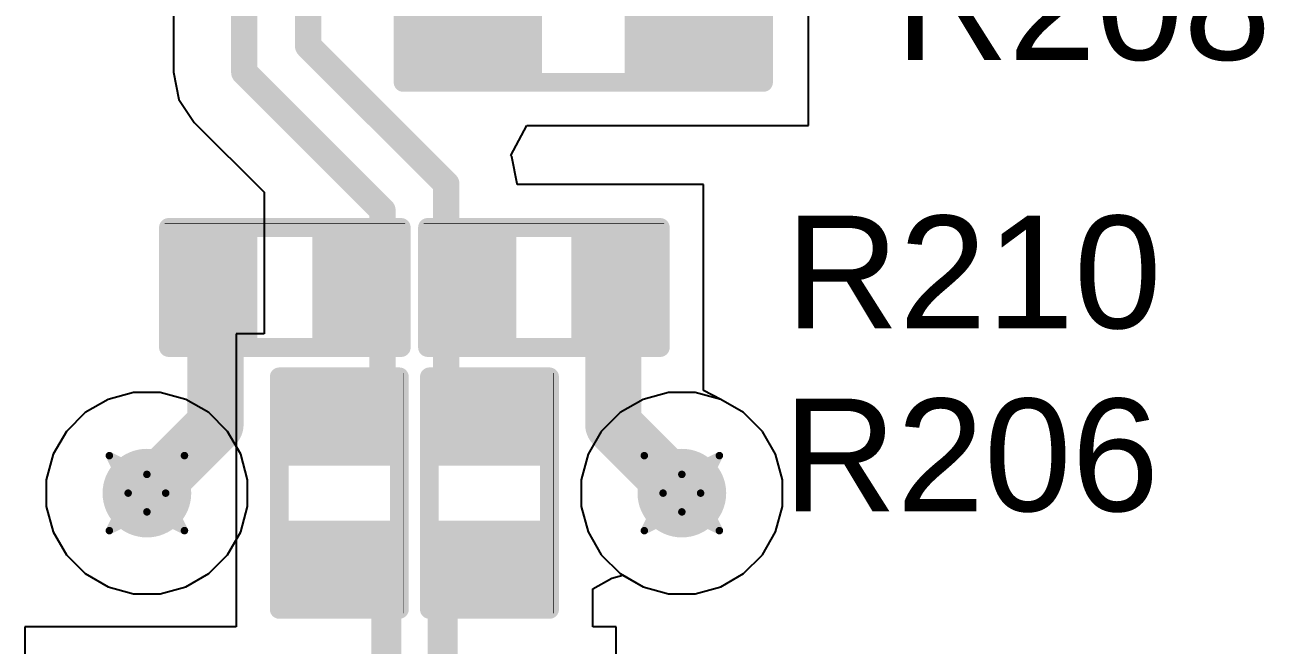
# Model space of a CAD drawing. Header units: inches. Extents: x -36 to 349, y -11 to 240.
# Drawn here: x 22.56 to 30.94, y 102.73 to 106.94 of the extents above; entities that cross this region are included whole.
import ezdxf

# ---------------------------------------------------------------- set-up
doc = ezdxf.new("R2010")
doc.units = ezdxf.units.IN
for name, color, linetype in [('Bottom Layer', 5, 'Continuous'), ('Drill Drawing', 1, 'Continuous'), ('Layer 1', 16, 'Continuous'), ('Layer 2', 76, 'Continuous'), ('Top Layer', 1, 'Continuous'), ('Top Overlay', 2, 'Continuous'), ('Top Paste', 8, 'Continuous'), ('Top Solder', 216, 'Continuous'), ('Via Holes', 16, 'Continuous')]:
    doc.layers.add(name, color=color, linetype=linetype)
doc.styles.add('Arial', font='', dxfattribs={"height": 0.2})
doc.styles.get('Arial').set_extended_font_data('Arial')

# ---------------------------------------------------------------- blocks, each defined once
blk = doc.blocks.new('R___0402_187')
at = {"layer": 'Top Layer'}
for points in [[(-0.6985, -0.3175), (-0.6985, 0.3175), (-0.2413, 0.3175), (-0.2413, -0.3175)], [(0.2413, -0.3175), (0.2413, 0.3175), (0.6985, 0.3175), (0.6985, -0.3175)]]:
    blk.add_hatch(color=1, dxfattribs=at).paths.add_polyline_path(points)
at = {"layer": 'Top Paste'}
for points in [[(-0.6985, -0.3175), (-0.6985, 0.3175), (-0.2413, 0.3175), (-0.2413, -0.3175)], [(0.2413, -0.3175), (0.2413, 0.3175), (0.6985, 0.3175), (0.6985, -0.3175)]]:
    blk.add_hatch(color=8, dxfattribs=at).paths.add_polyline_path(points)
at = {"layer": 'Top Solder'}
for points in [[(-0.7535, -0.3725), (-0.7535, 0.3725), (-0.1863, 0.3725), (-0.1863, -0.3725)], [(0.1863, -0.3725), (0.1863, 0.3725), (0.7535, 0.3725), (0.7535, -0.3725)]]:
    blk.add_hatch(color=216, dxfattribs=at).paths.add_polyline_path(points)
at = {"layer": 'Top Overlay'}
for points in [[(0.7874, 0.4064, 0.127, 0.127, 0), (-0.7874, 0.4064, 0.127, 0.127, 0)], [(-0.7874, 0.4064, 0.127, 0.127, 0), (-0.7874, -0.4064, 0.127, 0.127, 0)], [(0.7874, 0.4064, 0.127, 0.127, 0), (0.7874, -0.4064, 0.127, 0.127, 0)], [(0.7874, -0.4064, 0.127, 0.127, 0), (-0.7874, -0.4064, 0.127, 0.127, 0)], [(0.8128, -0.4318, 0.00323, 0.00323, 0), (-0.8128, -0.4318, 0.00323, 0.00323, 0)]]:
    blk.add_lwpolyline(points, format="xyseb", dxfattribs=at)
for points in [[(-0.8192, 0.4064, 0.0635, 0.0635, 1), (-0.7557, 0.4064, 0.0635, 0.0635, 1)], [(-0.8192, 0.4064, 0.0635, 0.0635, 1), (-0.7557, 0.4064, 0.0635, 0.0635, 1)], [(0.7556, 0.4064, 0.0635, 0.0635, 1), (0.8191, 0.4064, 0.0635, 0.0635, 1)], [(0.7556, 0.4064, 0.0635, 0.0635, 1), (0.8191, 0.4064, 0.0635, 0.0635, 1)], [(-0.8192, -0.4064, 0.0635, 0.0635, 1), (-0.7557, -0.4064, 0.0635, 0.0635, 1)], [(-0.8192, -0.4064, 0.0635, 0.0635, 1), (-0.7557, -0.4064, 0.0635, 0.0635, 1)], [(0.7556, -0.4064, 0.0635, 0.0635, 1), (0.8191, -0.4064, 0.0635, 0.0635, 1)], [(0.7556, -0.4064, 0.0635, 0.0635, 1), (0.8191, -0.4064, 0.0635, 0.0635, 1)], [(-0.8136, -0.4318, 0.00161, 0.00161, 1), (-0.812, -0.4318, 0.00161, 0.00161, 1)], [(0.812, -0.4318, 0.00161, 0.00161, 1), (0.8136, -0.4318, 0.00161, 0.00161, 1)]]:
    blk.add_lwpolyline(points, format="xyseb", close=True, dxfattribs=at)
blk = doc.blocks.new('R___0603_188')
at = {"layer": 'Top Layer'}
for points in [[(-0.381, 0.4445), (-0.381, -0.4445), (-1.143, -0.4445), (-1.143, 0.4445)], [(1.143, 0.4445), (1.143, -0.4445), (0.381, -0.4445), (0.381, 0.4445)]]:
    blk.add_hatch(color=1, dxfattribs=at).paths.add_polyline_path(points)
at = {"layer": 'Top Paste'}
for points in [[(-0.381, 0.4445), (-0.381, -0.4445), (-1.143, -0.4445), (-1.143, 0.4445)], [(1.143, 0.4445), (1.143, -0.4445), (0.381, -0.4445), (0.381, 0.4445)]]:
    blk.add_hatch(color=8, dxfattribs=at).paths.add_polyline_path(points)
at = {"layer": 'Top Solder'}
for points in [[(-0.2794, 0.5461), (-0.2794, -0.5461), (-1.2446, -0.5461), (-1.2446, 0.5461)], [(1.2446, 0.5461), (1.2446, -0.5461), (0.2794, -0.5461), (0.2794, 0.5461)]]:
    blk.add_hatch(color=216, dxfattribs=at).paths.add_polyline_path(points)
at = {"layer": 'Top Overlay'}
for points in [[(-1.2192, -0.5334, 0.127, 0.127, 0), (-1.2192, 0.5334, 0.127, 0.127, 0)], [(-1.2192, 0.5334, 0.127, 0.127, 0), (1.2192, 0.5334, 0.127, 0.127, 0)], [(1.2192, -0.5334, 0.127, 0.127, 0), (1.2192, 0.5334, 0.127, 0.127, 0)], [(-1.2192, -0.5334, 0.127, 0.127, 0), (1.2192, -0.5334, 0.127, 0.127, 0)]]:
    blk.add_lwpolyline(points, format="xyseb", dxfattribs=at)
for points in [[(-1.251, 0.5334, 0.0635, 0.0635, 1), (-1.1875, 0.5334, 0.0635, 0.0635, 1)], [(-1.251, 0.5334, 0.0635, 0.0635, 1), (-1.1875, 0.5334, 0.0635, 0.0635, 1)], [(1.1874, 0.5334, 0.0635, 0.0635, 1), (1.2509, 0.5334, 0.0635, 0.0635, 1)], [(1.1874, 0.5334, 0.0635, 0.0635, 1), (1.2509, 0.5334, 0.0635, 0.0635, 1)], [(-1.251, -0.5334, 0.0635, 0.0635, 1), (-1.1875, -0.5334, 0.0635, 0.0635, 1)], [(-1.251, -0.5334, 0.0635, 0.0635, 1), (-1.1875, -0.5334, 0.0635, 0.0635, 1)], [(1.1874, -0.5334, 0.0635, 0.0635, 1), (1.2509, -0.5334, 0.0635, 0.0635, 1)], [(1.1874, -0.5334, 0.0635, 0.0635, 1), (1.2509, -0.5334, 0.0635, 0.0635, 1)]]:
    blk.add_lwpolyline(points, format="xyseb", close=True, dxfattribs=at)
blk = doc.blocks.new('R___0402_189')
at = {"layer": 'Top Layer'}
for points in [[(-0.6985, -0.3175), (-0.6985, 0.3175), (-0.2413, 0.3175), (-0.2413, -0.3175)], [(0.2413, -0.3175), (0.2413, 0.3175), (0.6985, 0.3175), (0.6985, -0.3175)]]:
    blk.add_hatch(color=1, dxfattribs=at).paths.add_polyline_path(points)
at = {"layer": 'Top Paste'}
for points in [[(-0.6985, -0.3175), (-0.6985, 0.3175), (-0.2413, 0.3175), (-0.2413, -0.3175)], [(0.2413, -0.3175), (0.2413, 0.3175), (0.6985, 0.3175), (0.6985, -0.3175)]]:
    blk.add_hatch(color=8, dxfattribs=at).paths.add_polyline_path(points)
at = {"layer": 'Top Solder'}
for points in [[(-0.7535, -0.3725), (-0.7535, 0.3725), (-0.1863, 0.3725), (-0.1863, -0.3725)], [(0.1863, -0.3725), (0.1863, 0.3725), (0.7535, 0.3725), (0.7535, -0.3725)]]:
    blk.add_hatch(color=216, dxfattribs=at).paths.add_polyline_path(points)
at = {"layer": 'Top Overlay'}
for points in [[(-0.7874, 0.4064, 0.127, 0.127, 0), (-0.7874, -0.4064, 0.127, 0.127, 0)], [(-0.7874, 0.4064, 0.127, 0.127, 0), (0.7874, 0.4064, 0.127, 0.127, 0)], [(0.7874, 0.4064, 0.127, 0.127, 0), (0.7874, -0.4064, 0.127, 0.127, 0)], [(-0.7874, -0.4064, 0.127, 0.127, 0), (0.7874, -0.4064, 0.127, 0.127, 0)], [(-0.8128, -0.4318, 0.00323, 0.00323, 0), (0.8128, -0.4318, 0.00323, 0.00323, 0)]]:
    blk.add_lwpolyline(points, format="xyseb", dxfattribs=at)
for points in [[(-0.8191, 0.4064, 0.0635, 0.0635, 1), (-0.7556, 0.4064, 0.0635, 0.0635, 1)], [(-0.8191, 0.4064, 0.0635, 0.0635, 1), (-0.7556, 0.4064, 0.0635, 0.0635, 1)], [(0.7557, 0.4064, 0.0635, 0.0635, 1), (0.8192, 0.4064, 0.0635, 0.0635, 1)], [(0.7557, 0.4064, 0.0635, 0.0635, 1), (0.8192, 0.4064, 0.0635, 0.0635, 1)], [(-0.8191, -0.4064, 0.0635, 0.0635, 1), (-0.7556, -0.4064, 0.0635, 0.0635, 1)], [(-0.8191, -0.4064, 0.0635, 0.0635, 1), (-0.7556, -0.4064, 0.0635, 0.0635, 1)], [(0.7557, -0.4064, 0.0635, 0.0635, 1), (0.8192, -0.4064, 0.0635, 0.0635, 1)], [(0.7557, -0.4064, 0.0635, 0.0635, 1), (0.8192, -0.4064, 0.0635, 0.0635, 1)], [(-0.8136, -0.4318, 0.00161, 0.00161, 1), (-0.812, -0.4318, 0.00161, 0.00161, 1)], [(0.812, -0.4318, 0.00161, 0.00161, 1), (0.8136, -0.4318, 0.00161, 0.00161, 1)]]:
    blk.add_lwpolyline(points, format="xyseb", close=True, dxfattribs=at)
blk = doc.blocks.new('R___0402_190')
at = {"layer": 'Top Layer'}
for points in [[(-0.6985, -0.3175), (-0.6985, 0.3175), (-0.2413, 0.3175), (-0.2413, -0.3175)], [(0.2413, -0.3175), (0.2413, 0.3175), (0.6985, 0.3175), (0.6985, -0.3175)]]:
    blk.add_hatch(color=1, dxfattribs=at).paths.add_polyline_path(points)
at = {"layer": 'Top Paste'}
for points in [[(-0.6985, -0.3175), (-0.6985, 0.3175), (-0.2413, 0.3175), (-0.2413, -0.3175)], [(0.2413, -0.3175), (0.2413, 0.3175), (0.6985, 0.3175), (0.6985, -0.3175)]]:
    blk.add_hatch(color=8, dxfattribs=at).paths.add_polyline_path(points)
at = {"layer": 'Top Solder'}
for points in [[(-0.7535, -0.3725), (-0.7535, 0.3725), (-0.1863, 0.3725), (-0.1863, -0.3725)], [(0.1863, -0.3725), (0.1863, 0.3725), (0.7535, 0.3725), (0.7535, -0.3725)]]:
    blk.add_hatch(color=216, dxfattribs=at).paths.add_polyline_path(points)
at = {"layer": 'Top Overlay'}
for points in [[(-0.7874, 0.4064, 0.127, 0.127, 0), (-0.7874, -0.4064, 0.127, 0.127, 0)], [(-0.7874, 0.4064, 0.127, 0.127, 0), (0.7874, 0.4064, 0.127, 0.127, 0)], [(0.7874, 0.4064, 0.127, 0.127, 0), (0.7874, -0.4064, 0.127, 0.127, 0)], [(-0.7874, -0.4064, 0.127, 0.127, 0), (0.7874, -0.4064, 0.127, 0.127, 0)], [(-0.8128, -0.4318, 0.00323, 0.00323, 0), (0.8128, -0.4318, 0.00323, 0.00323, 0)]]:
    blk.add_lwpolyline(points, format="xyseb", dxfattribs=at)
for points in [[(-0.8191, 0.4064, 0.0635, 0.0635, 1), (-0.7556, 0.4064, 0.0635, 0.0635, 1)], [(-0.8191, 0.4064, 0.0635, 0.0635, 1), (-0.7556, 0.4064, 0.0635, 0.0635, 1)], [(0.7557, 0.4064, 0.0635, 0.0635, 1), (0.8192, 0.4064, 0.0635, 0.0635, 1)], [(0.7557, 0.4064, 0.0635, 0.0635, 1), (0.8192, 0.4064, 0.0635, 0.0635, 1)], [(-0.8191, -0.4064, 0.0635, 0.0635, 1), (-0.7556, -0.4064, 0.0635, 0.0635, 1)], [(-0.8191, -0.4064, 0.0635, 0.0635, 1), (-0.7556, -0.4064, 0.0635, 0.0635, 1)], [(0.7557, -0.4064, 0.0635, 0.0635, 1), (0.8192, -0.4064, 0.0635, 0.0635, 1)], [(0.7557, -0.4064, 0.0635, 0.0635, 1), (0.8192, -0.4064, 0.0635, 0.0635, 1)], [(-0.8136, -0.4318, 0.00161, 0.00161, 1), (-0.812, -0.4318, 0.00161, 0.00161, 1)], [(0.812, -0.4318, 0.00161, 0.00161, 1), (0.8136, -0.4318, 0.00161, 0.00161, 1)]]:
    blk.add_lwpolyline(points, format="xyseb", close=True, dxfattribs=at)
blk = doc.blocks.new('R___0402_191')
at = {"layer": 'Top Layer'}
for points in [[(-0.6985, -0.3175), (-0.6985, 0.3175), (-0.2413, 0.3175), (-0.2413, -0.3175)], [(0.2413, -0.3175), (0.2413, 0.3175), (0.6985, 0.3175), (0.6985, -0.3175)]]:
    blk.add_hatch(color=1, dxfattribs=at).paths.add_polyline_path(points)
at = {"layer": 'Top Paste'}
for points in [[(-0.6985, -0.3175), (-0.6985, 0.3175), (-0.2413, 0.3175), (-0.2413, -0.3175)], [(0.2413, -0.3175), (0.2413, 0.3175), (0.6985, 0.3175), (0.6985, -0.3175)]]:
    blk.add_hatch(color=8, dxfattribs=at).paths.add_polyline_path(points)
at = {"layer": 'Top Solder'}
for points in [[(-0.7535, -0.3725), (-0.7535, 0.3725), (-0.1863, 0.3725), (-0.1863, -0.3725)], [(0.1863, -0.3725), (0.1863, 0.3725), (0.7535, 0.3725), (0.7535, -0.3725)]]:
    blk.add_hatch(color=216, dxfattribs=at).paths.add_polyline_path(points)
at = {"layer": 'Top Overlay'}
for points in [[(-0.7874, 0.4064, 0.127, 0.127, 0), (-0.7874, -0.4064, 0.127, 0.127, 0)], [(0.7874, 0.4064, 0.127, 0.127, 0), (-0.7874, 0.4064, 0.127, 0.127, 0)], [(0.7874, 0.4064, 0.127, 0.127, 0), (0.7874, -0.4064, 0.127, 0.127, 0)], [(0.7874, -0.4064, 0.127, 0.127, 0), (-0.7874, -0.4064, 0.127, 0.127, 0)], [(0.8128, -0.4318, 0.00323, 0.00323, 0), (-0.8128, -0.4318, 0.00323, 0.00323, 0)]]:
    blk.add_lwpolyline(points, format="xyseb", dxfattribs=at)
for points in [[(-0.8191, 0.4064, 0.0635, 0.0635, 1), (-0.7556, 0.4064, 0.0635, 0.0635, 1)], [(-0.8191, 0.4064, 0.0635, 0.0635, 1), (-0.7556, 0.4064, 0.0635, 0.0635, 1)], [(0.7557, 0.4064, 0.0635, 0.0635, 1), (0.8192, 0.4064, 0.0635, 0.0635, 1)], [(0.7557, 0.4064, 0.0635, 0.0635, 1), (0.8192, 0.4064, 0.0635, 0.0635, 1)], [(-0.8191, -0.4064, 0.0635, 0.0635, 1), (-0.7556, -0.4064, 0.0635, 0.0635, 1)], [(-0.8191, -0.4064, 0.0635, 0.0635, 1), (-0.7556, -0.4064, 0.0635, 0.0635, 1)], [(0.7557, -0.4064, 0.0635, 0.0635, 1), (0.8192, -0.4064, 0.0635, 0.0635, 1)], [(0.7557, -0.4064, 0.0635, 0.0635, 1), (0.8192, -0.4064, 0.0635, 0.0635, 1)], [(-0.8136, -0.4318, 0.00161, 0.00161, 1), (-0.812, -0.4318, 0.00161, 0.00161, 1)], [(0.812, -0.4318, 0.00161, 0.00161, 1), (0.8136, -0.4318, 0.00161, 0.00161, 1)]]:
    blk.add_lwpolyline(points, format="xyseb", close=True, dxfattribs=at)

msp = doc.modelspace()

# ---------------------------------------------------------------- hatches: boundary and pattern name
at = {"layer": 'Bottom Layer'}
h = msp.add_hatch(color=5, dxfattribs=at)
edge = h.paths.add_edge_path()
edge.add_arc((23.3826, 103.7635), 0.3, 0, 360)
h = msp.add_hatch(color=5, dxfattribs=at)
edge = h.paths.add_edge_path()
edge.add_arc((27.0021, 103.7635), 0.3, 0, 360)
at = {"layer": 'Layer 1'}
h = msp.add_hatch(color=16, dxfattribs=at)
edge = h.paths.add_edge_path()
edge.add_arc((23.3826, 103.7635), 0.3, 0, 360)
h = msp.add_hatch(color=16, dxfattribs=at)
edge = h.paths.add_edge_path()
edge.add_arc((27.0021, 103.7635), 0.3, 0, 360)
at = {"layer": 'Layer 2'}
h = msp.add_hatch(color=76, dxfattribs=at)
edge = h.paths.add_edge_path()
edge.add_arc((23.3826, 103.7635), 0.3, 0, 360)
h = msp.add_hatch(color=76, dxfattribs=at)
edge = h.paths.add_edge_path()
edge.add_arc((27.0021, 103.7635), 0.3, 0, 360)
at = {"layer": 'Top Layer'}
h = msp.add_hatch(color=1, dxfattribs=at)
edge = h.paths.add_edge_path()
edge.add_arc((23.3826, 103.7635), 0.3, 0, 360)
h = msp.add_hatch(color=1, dxfattribs=at)
edge = h.paths.add_edge_path()
edge.add_arc((27.0021, 103.7635), 0.3, 0, 360)
at = {"layer": 'Via Holes'}
h = msp.add_hatch(color=7, dxfattribs=at)
edge = h.paths.add_edge_path()
edge.add_arc((23.3826, 103.7635), 0.15, 0, 360)
h = msp.add_hatch(color=7, dxfattribs=at)
edge = h.paths.add_edge_path()
edge.add_arc((27.0021, 103.7635), 0.15, 0, 360)

# ---------------------------------------------------------------- linework, layer by layer
at = {"layer": 'Bottom Layer'}
for p, q in [((26.9124, 104.4445), (26.7392, 104.3981)), ((27.0917, 104.4445), (26.9124, 104.4445)), ((27.2649, 104.3981), (27.0917, 104.4445)), ((26.7392, 104.3981), (26.5839, 104.3084)), ((27.4202, 104.3084), (27.2649, 104.3981)), ((26.5839, 104.3084), (26.4572, 104.1816)), ((27.547, 104.1816), (27.4202, 104.3084)), ((26.4572, 104.1816), (26.3675, 104.0264)), ((27.6367, 104.0264), (27.547, 104.1816)), ((26.3675, 104.0264), (26.3211, 103.8532)), ((27.6831, 103.8532), (27.6367, 104.0264)), ((26.3211, 103.8532), (26.3211, 103.6738)), ((27.6831, 103.6738), (27.6831, 103.8532)), ((26.3211, 103.6738), (26.3675, 103.5006)), ((27.6367, 103.5006), (27.6831, 103.6738)), ((26.3675, 103.5006), (26.4572, 103.3454)), ((27.547, 103.3454), (27.6367, 103.5006)), ((26.4572, 103.3454), (26.5839, 103.2186)), ((27.4202, 103.2186), (27.547, 103.3454)), ((26.5839, 103.2186), (26.7392, 103.1289)), ((27.2649, 103.1289), (27.4202, 103.2186)), ((26.7392, 103.1289), (26.9124, 103.0825)), ((26.9124, 103.0825), (27.0917, 103.0825)), ((27.0917, 103.0825), (27.2649, 103.1289))]:
    msp.add_line(p, q, dxfattribs=at)
at = {"layer": 'Drill Drawing'}
for points in [[(23.1286, 104.0175, 0.0508, 0.0508, 0), (23.3826, 103.8905, 0.0508, 0.0508, 0)], [(23.1286, 104.0175, 0.0508, 0.0508, 0), (23.2556, 103.7635, 0.0508, 0.0508, 0)], [(23.3826, 103.8905, 0.0508, 0.0508, 0), (23.6366, 104.0175, 0.0508, 0.0508, 0)], [(23.5096, 103.7635, 0.0508, 0.0508, 0), (23.6366, 104.0175, 0.0508, 0.0508, 0)], [(26.7481, 104.0175, 0.0508, 0.0508, 0), (27.0021, 103.8905, 0.0508, 0.0508, 0)], [(26.7481, 104.0175, 0.0508, 0.0508, 0), (26.8751, 103.7635, 0.0508, 0.0508, 0)], [(27.0021, 103.8905, 0.0508, 0.0508, 0), (27.2561, 104.0175, 0.0508, 0.0508, 0)], [(27.1291, 103.7635, 0.0508, 0.0508, 0), (27.2561, 104.0175, 0.0508, 0.0508, 0)], [(23.1286, 103.5095, 0.0508, 0.0508, 0), (23.2556, 103.7635, 0.0508, 0.0508, 0)], [(23.5096, 103.7635, 0.0508, 0.0508, 0), (23.6366, 103.5095, 0.0508, 0.0508, 0)], [(26.7481, 103.5095, 0.0508, 0.0508, 0), (26.8751, 103.7635, 0.0508, 0.0508, 0)], [(27.1291, 103.7635, 0.0508, 0.0508, 0), (27.2561, 103.5095, 0.0508, 0.0508, 0)], [(23.1286, 103.5095, 0.0508, 0.0508, 0), (23.3826, 103.6365, 0.0508, 0.0508, 0)], [(23.3826, 103.6365, 0.0508, 0.0508, 0), (23.6366, 103.5095, 0.0508, 0.0508, 0)], [(26.7481, 103.5095, 0.0508, 0.0508, 0), (27.0021, 103.6365, 0.0508, 0.0508, 0)], [(27.0021, 103.6365, 0.0508, 0.0508, 0), (27.2561, 103.5095, 0.0508, 0.0508, 0)]]:
    msp.add_lwpolyline(points, format="xyseb", dxfattribs=at)
for points in [[(23.1159, 104.0175, 0.0254, 0.0254, 1), (23.1413, 104.0175, 0.0254, 0.0254, 1)], [(23.1159, 104.0175, 0.0254, 0.0254, 1), (23.1413, 104.0175, 0.0254, 0.0254, 1)], [(23.6239, 104.0175, 0.0254, 0.0254, 1), (23.6493, 104.0175, 0.0254, 0.0254, 1)], [(23.6239, 104.0175, 0.0254, 0.0254, 1), (23.6493, 104.0175, 0.0254, 0.0254, 1)], [(26.7354, 104.0175, 0.0254, 0.0254, 1), (26.7608, 104.0175, 0.0254, 0.0254, 1)], [(26.7354, 104.0175, 0.0254, 0.0254, 1), (26.7608, 104.0175, 0.0254, 0.0254, 1)], [(27.2434, 104.0175, 0.0254, 0.0254, 1), (27.2688, 104.0175, 0.0254, 0.0254, 1)], [(27.2434, 104.0175, 0.0254, 0.0254, 1), (27.2688, 104.0175, 0.0254, 0.0254, 1)], [(23.3699, 103.8905, 0.0254, 0.0254, 1), (23.3953, 103.8905, 0.0254, 0.0254, 1)], [(23.3699, 103.8905, 0.0254, 0.0254, 1), (23.3953, 103.8905, 0.0254, 0.0254, 1)], [(26.9894, 103.8905, 0.0254, 0.0254, 1), (27.0148, 103.8905, 0.0254, 0.0254, 1)], [(26.9894, 103.8905, 0.0254, 0.0254, 1), (27.0148, 103.8905, 0.0254, 0.0254, 1)], [(23.2429, 103.7635, 0.0254, 0.0254, 1), (23.2683, 103.7635, 0.0254, 0.0254, 1)], [(23.2429, 103.7635, 0.0254, 0.0254, 1), (23.2683, 103.7635, 0.0254, 0.0254, 1)], [(23.4969, 103.7635, 0.0254, 0.0254, 1), (23.5223, 103.7635, 0.0254, 0.0254, 1)], [(23.4969, 103.7635, 0.0254, 0.0254, 1), (23.5223, 103.7635, 0.0254, 0.0254, 1)], [(26.8624, 103.7635, 0.0254, 0.0254, 1), (26.8878, 103.7635, 0.0254, 0.0254, 1)], [(26.8624, 103.7635, 0.0254, 0.0254, 1), (26.8878, 103.7635, 0.0254, 0.0254, 1)], [(27.1164, 103.7635, 0.0254, 0.0254, 1), (27.1418, 103.7635, 0.0254, 0.0254, 1)], [(27.1164, 103.7635, 0.0254, 0.0254, 1), (27.1418, 103.7635, 0.0254, 0.0254, 1)], [(23.3699, 103.6365, 0.0254, 0.0254, 1), (23.3953, 103.6365, 0.0254, 0.0254, 1)], [(23.3699, 103.6365, 0.0254, 0.0254, 1), (23.3953, 103.6365, 0.0254, 0.0254, 1)], [(26.9894, 103.6365, 0.0254, 0.0254, 1), (27.0148, 103.6365, 0.0254, 0.0254, 1)], [(26.9894, 103.6365, 0.0254, 0.0254, 1), (27.0148, 103.6365, 0.0254, 0.0254, 1)], [(23.1159, 103.5095, 0.0254, 0.0254, 1), (23.1413, 103.5095, 0.0254, 0.0254, 1)], [(23.1159, 103.5095, 0.0254, 0.0254, 1), (23.1413, 103.5095, 0.0254, 0.0254, 1)], [(23.6239, 103.5095, 0.0254, 0.0254, 1), (23.6493, 103.5095, 0.0254, 0.0254, 1)], [(23.6239, 103.5095, 0.0254, 0.0254, 1), (23.6493, 103.5095, 0.0254, 0.0254, 1)], [(26.7354, 103.5095, 0.0254, 0.0254, 1), (26.7608, 103.5095, 0.0254, 0.0254, 1)], [(26.7354, 103.5095, 0.0254, 0.0254, 1), (26.7608, 103.5095, 0.0254, 0.0254, 1)], [(27.2434, 103.5095, 0.0254, 0.0254, 1), (27.2688, 103.5095, 0.0254, 0.0254, 1)], [(27.2434, 103.5095, 0.0254, 0.0254, 1), (27.2688, 103.5095, 0.0254, 0.0254, 1)]]:
    msp.add_lwpolyline(points, format="xyseb", close=True, dxfattribs=at)
at = {"layer": 'Layer 1'}
for p, q in [((26.9124, 104.4445), (26.7392, 104.3981)), ((27.0917, 104.4445), (26.9124, 104.4445)), ((27.2649, 104.3981), (27.0917, 104.4445)), ((26.7392, 104.3981), (26.5839, 104.3084)), ((27.4202, 104.3084), (27.2649, 104.3981)), ((26.5839, 104.3084), (26.4572, 104.1816)), ((27.547, 104.1816), (27.4202, 104.3084)), ((26.4572, 104.1816), (26.3675, 104.0264)), ((27.6367, 104.0264), (27.547, 104.1816)), ((26.3675, 104.0264), (26.3211, 103.8532)), ((27.6831, 103.8532), (27.6367, 104.0264)), ((26.3211, 103.8532), (26.3211, 103.6738)), ((27.6831, 103.6738), (27.6831, 103.8532)), ((26.3211, 103.6738), (26.3675, 103.5006)), ((27.6367, 103.5006), (27.6831, 103.6738)), ((26.3675, 103.5006), (26.4572, 103.3454)), ((27.547, 103.3454), (27.6367, 103.5006)), ((26.4572, 103.3454), (26.5839, 103.2186)), ((27.4202, 103.2186), (27.547, 103.3454)), ((26.5839, 103.2186), (26.7392, 103.1289)), ((27.2649, 103.1289), (27.4202, 103.2186)), ((26.7392, 103.1289), (26.9124, 103.0825)), ((26.9124, 103.0825), (27.0917, 103.0825)), ((27.0917, 103.0825), (27.2649, 103.1289))]:
    msp.add_line(p, q, dxfattribs=at)
at = {"layer": 'Layer 2'}
for p, q in [((23.293, 104.4445), (23.1197, 104.3981)), ((23.4723, 104.4445), (23.293, 104.4445)), ((23.6455, 104.3981), (23.4723, 104.4445)), ((23.1197, 104.3981), (22.9645, 104.3084)), ((23.8007, 104.3084), (23.6455, 104.3981)), ((22.9645, 104.3084), (22.8377, 104.1816)), ((23.9275, 104.1816), (23.8007, 104.3084)), ((22.8377, 104.1816), (22.748, 104.0264)), ((24.0172, 104.0264), (23.9275, 104.1816)), ((22.748, 104.0264), (22.7016, 103.8532)), ((24.0636, 103.8532), (24.0172, 104.0264)), ((22.7016, 103.8532), (22.7016, 103.6738)), ((24.0636, 103.6738), (24.0636, 103.8532)), ((22.7016, 103.6738), (22.748, 103.5006)), ((24.0172, 103.5006), (24.0636, 103.6738)), ((22.748, 103.5006), (22.8377, 103.3454)), ((23.9275, 103.3454), (24.0172, 103.5006)), ((22.8377, 103.3454), (22.9645, 103.2186)), ((23.8007, 103.2186), (23.9275, 103.3454)), ((22.9645, 103.2186), (23.1197, 103.1289)), ((23.6455, 103.1289), (23.8007, 103.2186)), ((23.1197, 103.1289), (23.293, 103.0825)), ((23.293, 103.0825), (23.4723, 103.0825)), ((23.4723, 103.0825), (23.6455, 103.1289))]:
    msp.add_line(p, q, dxfattribs=at)
at = {"layer": 'Top Layer'}
for p, q in [((23.5622, 107.874), (23.5622, 106.6131)), ((27.8593, 106.2527), (27.8593, 107.9037)), ((23.5622, 106.6131), (23.5987, 106.4298)), ((23.5987, 106.4298), (23.7025, 106.2743)), ((23.7025, 106.2743), (24.1764, 105.8005)), ((25.8447, 106.0495), (25.9533, 106.2527)), ((25.9533, 106.2527), (27.8593, 106.2527)), ((25.8509, 106.0402), (25.8447, 106.0495)), ((25.8873, 105.8569), (25.8509, 106.0402)), ((25.8873, 105.8545), (25.8873, 105.8569)), ((27.1481, 105.8545), (25.8873, 105.8545)), ((27.1481, 104.4575), (27.1481, 105.8545)), ((24.1764, 105.8005), (24.1764, 104.843)), ((24.1764, 104.843), (23.9858, 104.843)), ((23.9858, 104.843), (23.9858, 103.6238)), ((27.2649, 104.3981), (27.1481, 104.4575)), ((27.4202, 104.3084), (27.2649, 104.3981)), ((27.547, 104.1816), (27.4202, 104.3084)), ((27.6367, 104.0264), (27.547, 104.1816)), ((27.6831, 103.8532), (27.6367, 104.0264)), ((27.6831, 103.6738), (27.6831, 103.8532)), ((27.6367, 103.5006), (27.6831, 103.6738)), ((23.9858, 103.6238), (23.9858, 102.8582)), ((27.547, 103.3454), (27.6367, 103.5006)), ((27.4202, 103.2186), (27.547, 103.3454)), ((26.3988, 103.1163), (26.5273, 103.1873)), ((26.5273, 103.1873), (26.602, 103.2081)), ((26.602, 103.2081), (26.7392, 103.1289)), ((27.2649, 103.1289), (27.4202, 103.2186)), ((26.3988, 102.8582), (26.3988, 103.1163)), ((26.7392, 103.1289), (26.9124, 103.0825)), ((26.9124, 103.0825), (27.0917, 103.0825)), ((27.0917, 103.0825), (27.2649, 103.1289)), ((23.9858, 102.8582), (22.5563, 102.8582)), ((22.5563, 102.8582), (22.5563, 102.4099)), ((26.5583, 102.8582), (26.3988, 102.8582)), ((26.5583, 100.7962), (26.5583, 102.8582))]:
    msp.add_line(p, q, dxfattribs=at)
for points in [[(24.0413, 106.6131, 0.1778, 0.1778, 0), (24.0413, 107.874, 0.1778, 0.1778, 0)], [(24.4731, 106.792, 0.1778, 0.1778, 0), (24.4731, 107.6952, 0.1778, 0.1778, 0)], [(24.4731, 106.792, 0.1778, 0.1778, 0), (25.4082, 105.8569, 0.1778, 0.1778, 0)], [(24.0413, 106.6131, 0.1778, 0.1778, 0), (24.9764, 105.678, 0.1778, 0.1778, 0)], [(25.4082, 104.4366, 0.1778, 0.1778, 0), (25.4082, 105.8569, 0.1778, 0.1778, 0)], [(24.9764, 104.4366, 0.1778, 0.1778, 0), (24.9764, 105.678, 0.1778, 0.1778, 0)], [(23.8462, 104.2271, 0.381, 0.381, 0), (23.8462, 105.156, 0.381, 0.381, 0)], [(26.5385, 104.2271, 0.381, 0.381, 0), (26.5385, 105.156, 0.381, 0.381, 0)], [(24.7732, 104.2334, 0.1778, 0.1778, 0), (24.9764, 104.4366, 0.1778, 0.1778, 0)], [(25.4082, 104.4366, 0.1778, 0.1778, 0), (25.6114, 104.2334, 0.1778, 0.1778, 0)], [(23.3826, 103.7635, 0.381, 0.381, 0), (23.8462, 104.2271, 0.381, 0.381, 0)], [(26.5385, 104.2271, 0.381, 0.381, 0), (27.0021, 103.7635, 0.381, 0.381, 0)], [(24.6843, 104.2334, 0.1778, 0.1778, 0), (24.7732, 104.2334, 0.1778, 0.1778, 0)], [(25.6114, 104.2334, 0.1778, 0.1778, 0), (25.7003, 104.2334, 0.1778, 0.1778, 0)], [(24.6843, 103.2174, 0.2032, 0.2032, 0), (24.7732, 103.2174, 0.2032, 0.2032, 0)], [(24.7732, 103.2174, 0.2032, 0.2032, 0), (25.0018, 102.9888, 0.2032, 0.2032, 0)], [(25.3828, 102.9888, 0.2032, 0.2032, 0), (25.6114, 103.2174, 0.2032, 0.2032, 0)], [(25.6114, 103.2174, 0.2032, 0.2032, 0), (25.7003, 103.2174, 0.2032, 0.2032, 0)], [(25.0018, 102.5717, 0.2032, 0.2032, 0), (25.0018, 102.9888, 0.2032, 0.2032, 0)], [(25.3828, 102.5717, 0.2032, 0.2032, 0), (25.3828, 102.9888, 0.2032, 0.2032, 0)]]:
    msp.add_lwpolyline(points, format="xyseb", dxfattribs=at)
for points in [[(24.4287, 106.792, 0.0889, 0.0889, 1), (24.5176, 106.792, 0.0889, 0.0889, 1)], [(24.4287, 106.792, 0.0889, 0.0889, 1), (24.5176, 106.792, 0.0889, 0.0889, 1)], [(23.9969, 106.6131, 0.0889, 0.0889, 1), (24.0858, 106.6131, 0.0889, 0.0889, 1)], [(23.9969, 106.6131, 0.0889, 0.0889, 1), (24.0858, 106.6131, 0.0889, 0.0889, 1)], [(25.3638, 105.8569, 0.0889, 0.0889, 1), (25.4527, 105.8569, 0.0889, 0.0889, 1)], [(25.3638, 105.8569, 0.0889, 0.0889, 1), (25.4527, 105.8569, 0.0889, 0.0889, 1)], [(24.932, 105.678, 0.0889, 0.0889, 1), (25.0209, 105.678, 0.0889, 0.0889, 1)], [(24.932, 105.678, 0.0889, 0.0889, 1), (25.0209, 105.678, 0.0889, 0.0889, 1)], [(23.7509, 105.156, 0.1905, 0.1905, 1), (23.9414, 105.156, 0.1905, 0.1905, 1)], [(26.4433, 105.156, 0.1905, 0.1905, 1), (26.6338, 105.156, 0.1905, 0.1905, 1)], [(24.932, 104.4366, 0.0889, 0.0889, 1), (25.0209, 104.4366, 0.0889, 0.0889, 1)], [(24.932, 104.4366, 0.0889, 0.0889, 1), (25.0209, 104.4366, 0.0889, 0.0889, 1)], [(25.3638, 104.4366, 0.0889, 0.0889, 1), (25.4527, 104.4366, 0.0889, 0.0889, 1)], [(25.3638, 104.4366, 0.0889, 0.0889, 1), (25.4527, 104.4366, 0.0889, 0.0889, 1)], [(23.7509, 104.2271, 0.1905, 0.1905, 1), (23.9414, 104.2271, 0.1905, 0.1905, 1)], [(23.7509, 104.2271, 0.1905, 0.1905, 1), (23.9414, 104.2271, 0.1905, 0.1905, 1)], [(26.4433, 104.2271, 0.1905, 0.1905, 1), (26.6338, 104.2271, 0.1905, 0.1905, 1)], [(26.4433, 104.2271, 0.1905, 0.1905, 1), (26.6338, 104.2271, 0.1905, 0.1905, 1)], [(24.6399, 104.2334, 0.0889, 0.0889, 1), (24.7288, 104.2334, 0.0889, 0.0889, 1)], [(24.7288, 104.2334, 0.0889, 0.0889, 1), (24.8177, 104.2334, 0.0889, 0.0889, 1)], [(24.7288, 104.2334, 0.0889, 0.0889, 1), (24.8177, 104.2334, 0.0889, 0.0889, 1)], [(25.567, 104.2334, 0.0889, 0.0889, 1), (25.6559, 104.2334, 0.0889, 0.0889, 1)], [(25.567, 104.2334, 0.0889, 0.0889, 1), (25.6559, 104.2334, 0.0889, 0.0889, 1)], [(25.6559, 104.2334, 0.0889, 0.0889, 1), (25.7448, 104.2334, 0.0889, 0.0889, 1)], [(23.2874, 103.7635, 0.1905, 0.1905, 1), (23.4779, 103.7635, 0.1905, 0.1905, 1)], [(26.9068, 103.7635, 0.1905, 0.1905, 1), (27.0973, 103.7635, 0.1905, 0.1905, 1)], [(24.6335, 103.2174, 0.1016, 0.1016, 1), (24.7351, 103.2174, 0.1016, 0.1016, 1)], [(24.7224, 103.2174, 0.1016, 0.1016, 1), (24.824, 103.2174, 0.1016, 0.1016, 1)], [(24.7224, 103.2174, 0.1016, 0.1016, 1), (24.824, 103.2174, 0.1016, 0.1016, 1)], [(25.5606, 103.2174, 0.1016, 0.1016, 1), (25.6622, 103.2174, 0.1016, 0.1016, 1)], [(25.5606, 103.2174, 0.1016, 0.1016, 1), (25.6622, 103.2174, 0.1016, 0.1016, 1)], [(25.6495, 103.2174, 0.1016, 0.1016, 1), (25.7511, 103.2174, 0.1016, 0.1016, 1)], [(24.951, 102.9888, 0.1016, 0.1016, 1), (25.0526, 102.9888, 0.1016, 0.1016, 1)], [(24.951, 102.9888, 0.1016, 0.1016, 1), (25.0526, 102.9888, 0.1016, 0.1016, 1)], [(25.332, 102.9888, 0.1016, 0.1016, 1), (25.4336, 102.9888, 0.1016, 0.1016, 1)], [(25.332, 102.9888, 0.1016, 0.1016, 1), (25.4336, 102.9888, 0.1016, 0.1016, 1)]]:
    msp.add_lwpolyline(points, format="xyseb", close=True, dxfattribs=at)

# ---------------------------------------------------------------- block references
msp.add_blockref('R___0603_188', (26.3354, 107.0782))
for name, p, rotation in [('R___0402_191', (24.3161, 105.156), 180), ('R___0402_187', (26.0686, 105.156), 180), ('R___0402_190', (24.6844, 103.7635), 90), ('R___0402_189', (25.7004, 103.7635), 90)]:
    msp.add_blockref(name, p, dxfattribs=dict(rotation=rotation))

# ---------------------------------------------------------------- texts
at = {"layer": 'Top Overlay', "style": 'Arial'}
for s, p in [('R208', (28.444, 106.6973)), ('R210', (27.7032, 104.88)), ('R206', (27.6864, 103.6413))]:
    msp.add_text(s, height=0.762, dxfattribs=at).set_placement(p)

doc.saveas('drawing.dxf')
